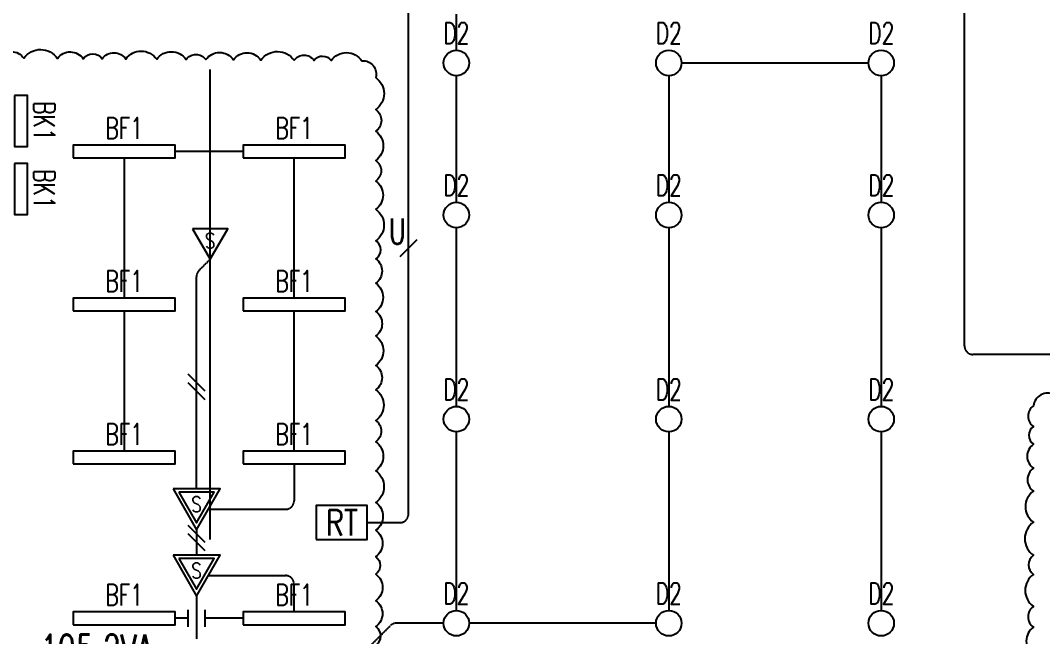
# Model space of a CAD drawing. Header units: millimetres. Extents: x 3999 to 176614, y 1464 to 57550.
# Drawn here: x 121683 to 133713, y 26606 to 33851 of the extents above; entities that cross this region are included whole.
import ezdxf
from ezdxf.enums import TextEntityAlignment as Align

# ---------------------------------------------------------------- set-up
doc = ezdxf.new("R2010")
doc.units = ezdxf.units.MM
doc.header["$LTSCALE"] = 0.2
doc.linetypes.add('CENTER', pattern=[50.8, 31.75, -6.35, 6.35, -6.35])
for name, color, linetype in [('1_シンボル', 2, 'Continuous'), ('1_乗数', 3, 'Continuous'), ('1_配線_1', 1, 'Continuous'), ('1_配線_4', 1, 'CENTER')]:
    doc.layers.add(name, color=color, linetype=linetype)
doc.layers.add('1_追加変更', color=10, linetype='Continuous', plot=False)
doc.layers.add('kakure', color=170, linetype='Continuous', plot=False)
doc.styles.get("Standard").update_dxf_attribs({"font": 'simplex.shx', "width": 0.8, "bigfont": 'extfont2.shx'})

# ---------------------------------------------------------------- blocks, each defined once
blk = doc.blocks.new('L-DL')
at = {"color": 0, "linetype": 'ByBlock'}
blk.add_circle((0, 0), 150, dxfattribs=at)
blk = doc.blocks.new('D2')
at = {"layer": '1_シンボル', "linetype": 'Continuous', "lineweight": -3, "transparency": 33554687}
blk.add_blockref('L-DL', (0, 0), dxfattribs=at)
at = {"layer": 'kakure', "width": 0.7}
blk.add_text('D2', height=250, dxfattribs=at).set_placement((0, 350), align=Align.MIDDLE)
blk = doc.blocks.new('L-40WX1B')
at = {"color": 0, "linetype": 'ByBlock'}
blk.add_lwpolyline([(-600, -75), (600, -75), (600, 75), (-600, 75)], close=True, dxfattribs=at)
blk = doc.blocks.new('BF1')
at = {"layer": '1_シンボル', "linetype": 'Continuous', "lineweight": -3}
blk.add_blockref('L-40WX1B', (0, 0), dxfattribs=at)
at = {"layer": 'kakure', "width": 0.7}
blk.add_text('BF1', height=250, dxfattribs=at).set_placement((0, 275), align=Align.MIDDLE)
blk = doc.blocks.new('L-20WX1B')
at = {"color": 0, "linetype": 'ByBlock'}
blk.add_lwpolyline([(-300, -75), (300, -75), (300, 75), (-300, 75)], close=True, dxfattribs=at)
blk = doc.blocks.new('BK1')
at = {"layer": '1_シンボル'}
blk.add_blockref('L-20WX1B', (0, 0), dxfattribs=at)
at = {"layer": 'kakure', "width": 0.7}
blk.add_text('BK1', height=250, dxfattribs=at).set_placement((0, 275), align=Align.MIDDLE)
blk = doc.blocks.new('L-熱ｾﾝｻｰ親')
at = {"color": 0, "linetype": 'ByBlock'}
for points in [[(-277, 480), (0, 0), (277, 480)], [(-208, 440), (0, 80), (208, 440)]]:
    blk.add_lwpolyline(points, close=True, dxfattribs=at)
at = {"color": 0, "linetype": 'ByBlock', "width": 0.8}
blk.add_text('S', height=180, dxfattribs=at).set_placement((0, 209), align=Align.CENTER)
blk = doc.blocks.new('L-熱ｾﾝｻｰ子')
at = {"color": 0, "linetype": 'ByBlock'}
blk.add_lwpolyline([(-208, 360), (0, 0), (208, 360)], close=True, dxfattribs=at)
at = {"color": 0, "linetype": 'ByBlock', "width": 0.8}
blk.add_text('S', height=180, dxfattribs=at).set_placement((0, 129), align=Align.CENTER)
blk = doc.blocks.new('ルーター')
at = {"color": 0, "linetype": 'ByBlock', "lineweight": -2}
blk.add_lwpolyline([(-300, -200), (300, -200), (300, 200), (-300, 200)], close=True, dxfattribs=at)
at = {"color": 0, "linetype": 'ByBlock', "lineweight": 0, "width": 0.8}
blk.add_text('RT', height=300, dxfattribs=at).set_placement((0, 0), align=Align.MIDDLE)

msp = doc.modelspace()

# ---------------------------------------------------------------- linework, layer by layer
at = {"layer": '1_乗数', "linetype": 'Continuous', "lineweight": -3}
for p, q in [((126350, 31272), (126150, 31071)), ((123856, 29491), (123656, 29691)), ((123856, 29391), (123656, 29591)), ((123856, 27712), (123656, 27912)), ((123856, 27612), (123656, 27812))]:
    msp.add_line(p, q, dxfattribs=at)
at = {"layer": '1_追加変更'}
for points in [[(121427, 33409, -0.520567), (121723, 33407, -0.520567), (122120, 33404, -0.520567), (122422, 33401, -0.520567), (122646, 33400, -0.520567), (122924, 33397, -0.520567), (123287, 33395, -0.520567), (123633, 33392, -0.520567), (123865, 33390, -0.520567), (124191, 33388, -0.520567), (124513, 33385, -0.520567), (124905, 33382, -0.520567), (125138, 33381, -0.520567), (125339, 33379, -0.520567), (125703, 33376, -0.520567), (125865, 33178, -0.520567), (125865, 32802, -0.520567), (125865, 32547, -0.520567), (125865, 32205, -0.520567), (125865, 31962, -0.520567), (125865, 31630, -0.520567), (125865, 31259, -0.520567), (125865, 31047, -0.520567), (125865, 30760, -0.520567), (125865, 30428, -0.520567), (125865, 30140, -0.520567), (125865, 29793, -0.520567), (125865, 29508, -0.520567), (125865, 29146, -0.520567), (125865, 28897, -0.520567), (125865, 28554, -0.520567), (125865, 28182, -0.520567), (125865, 27855, -0.520567), (125865, 27545, -0.520567), (125865, 27339, -0.520567), (125865, 27026, -0.520567), (125865, 26722, -0.520567), (125865, 26503, -0.520567)], [(133851, 29450, 0.520567), (133606, 29317, 0.520567), (133606, 29077, 0.520567), (133606, 28867, 0.520567), (133606, 28585, 0.520567), (133606, 28315, 0.520567), (133606, 27951, 0.520567), (133606, 27561, 0.520567), (133606, 27335, 0.520567), (133606, 26960, 0.520567), (133606, 26715, 0.520567), (133606, 26391, 0.520567)]]:
    msp.add_lwpolyline(points, format="xyb", dxfattribs=at)
at = {"layer": '1_配線_1'}
for p, q in [((123656, 26720), (123656, 26920)), ((123856, 26720), (123856, 26920))]:
    msp.add_line(p, q, dxfattribs=at)
at = {"layer": '1_配線_4'}
for p, q in [((132794, 30023), (132794, 34531)), ((126250, 28045), (126250, 34295)), ((126814, 33501), (126814, 33925)), ((129464, 33351), (131664, 33351)), ((126814, 31712), (126814, 33201)), ((129314, 33201), (129314, 31712)), ((131814, 33201), (131814, 31712)), ((124304, 32310), (123504, 32310)), ((122904, 32235), (122904, 30585)), ((124904, 30585), (124904, 32235)), ((126814, 29312), (126814, 31412)), ((129314, 31412), (129314, 29312)), ((131814, 31412), (131814, 29312)), ((123916, 31042), (123785, 30911)), ((123756, 28342), (123756, 30840)), ((122904, 30435), (122904, 28785)), ((124904, 28785), (124904, 30435)), ((136271, 29923), (132894, 29923)), ((126814, 26912), (126814, 29012)), ((129314, 29012), (129314, 26912)), ((131814, 29012), (131814, 26912)), ((124904, 28635), (124904, 28202)), ((123894, 28102), (124804, 28102)), ((125765, 27945), (126150, 27945)), ((123756, 27862), (123756, 27562)), ((123894, 27322), (124804, 27322)), ((124904, 26895), (124904, 27222)), ((123756, 27082), (123756, 26576)), ((123656, 26820), (123504, 26820)), ((124304, 26820), (123856, 26820)), ((124868, 25564), (126037, 26733)), ((126664, 26762), (126107, 26762)), ((129164, 26762), (126964, 26762))]:
    msp.add_line(p, q, dxfattribs=at)
for centre, start, end in [((123856, 30840), 135, 180), ((132894, 30023), 180, 270), ((124804, 28202), 270, 0), ((126150, 28045), 270, 0), ((124804, 27222), 0, 90), ((126107, 26662), 90, 135)]:
    msp.add_arc(centre, 100, start, end, dxfattribs=at)
at = {"layer": 'kakure'}
msp.add_line((123916, 27745), (123916, 33275), dxfattribs=at)

# ---------------------------------------------------------------- block references
at = {"layer": '1_シンボル'}
for name, p in [('D2', (126814, 33351)), ('D2', (129314, 33351)), ('D2', (131814, 33351)), ('BF1', (122904, 32310)), ('BF1', (124904, 32310)), ('D2', (126814, 31562)), ('D2', (129314, 31562)), ('D2', (131814, 31562)), ('BF1', (122904, 30510)), ('BF1', (124904, 30510)), ('D2', (126814, 29162)), ('D2', (129314, 29162)), ('D2', (131814, 29162)), ('BF1', (122904, 28710)), ('BF1', (124904, 28710)), ('ルーター', (125465, 27945)), ('BF1', (122904, 26820)), ('BF1', (124904, 26820)), ('D2', (126814, 26762)), ('D2', (129314, 26762)), ('D2', (131814, 26762))]:
    msp.add_blockref(name, p, dxfattribs=at)
at = {"layer": '1_シンボル', "rotation": 270}
for p in [(121690, 32667), (121690, 31867)]:
    msp.add_blockref('BK1', p, dxfattribs=at)
at = {"layer": '1_シンボル', "linetype": 'ByBlock', "lineweight": -3}
msp.add_blockref('L-熱ｾﾝｻｰ子', (123916, 31042), dxfattribs=at)
at = {"layer": '1_シンボル', "lineweight": -3}
for p in [(123756, 27862), (123756, 27082)]:
    msp.add_blockref('L-熱ｾﾝｻｰ親', p, dxfattribs=at)

# ---------------------------------------------------------------- texts
at = {"layer": '1_乗数', "linetype": 'Continuous', "lineweight": 0, "width": 0.7}
msp.add_text('U', height=300, dxfattribs=at).set_placement((126020, 31222))
at = {"layer": 'kakure', "color": 210, "lineweight": -3, "width": 0.7}
msp.add_text('195.2VA', height=350, dxfattribs=at).set_placement((121919, 26279))

doc.saveas('drawing.dxf')
